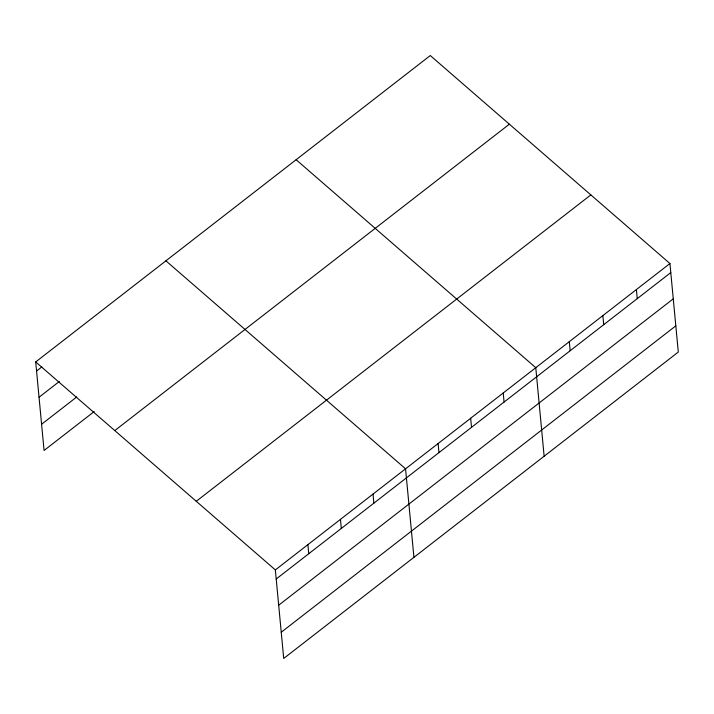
<?xml version="1.0" encoding="UTF-8"?>
<svg xmlns="http://www.w3.org/2000/svg" width="714" height="714" viewBox="0 0 714 714"><rect width="100%" height="100%" fill="white"/><g stroke="black" fill="none" stroke-linecap="round" stroke-linejoin="round"><path stroke-width="1.07" d="M35.7 361.944L430.283 55.549L669.928 263.528L678.3 352.056L283.717 658.451L275.354 569.924L35.7 361.944L44.072 450.472L94.221 411.532M36.557 371.021L41.84 366.925M39.038 397.243L59.271 381.526M41.59 424.259L76.782 396.93M114.784 430.578L509.368 124.182M196.27 501.29L590.844 194.895M275.354 569.924L669.928 263.528M276.211 579L670.785 272.605M278.683 605.222L673.266 298.827M281.245 632.238L675.819 325.843M296.123 159.722L535.777 367.701L544.139 456.237M165.916 260.833L405.561 468.812L413.933 557.339M636.388 289.572L637.254 298.648M602.848 315.615L603.714 324.692M569.317 341.658L570.174 350.735M503.218 392.977L504.075 402.053M470.669 418.252L471.526 427.338M438.11 443.528L438.976 452.614M373.011 494.088L373.868 503.165M340.453 519.364L341.31 528.44M307.904 544.639L308.76 553.725"/></g></svg>
